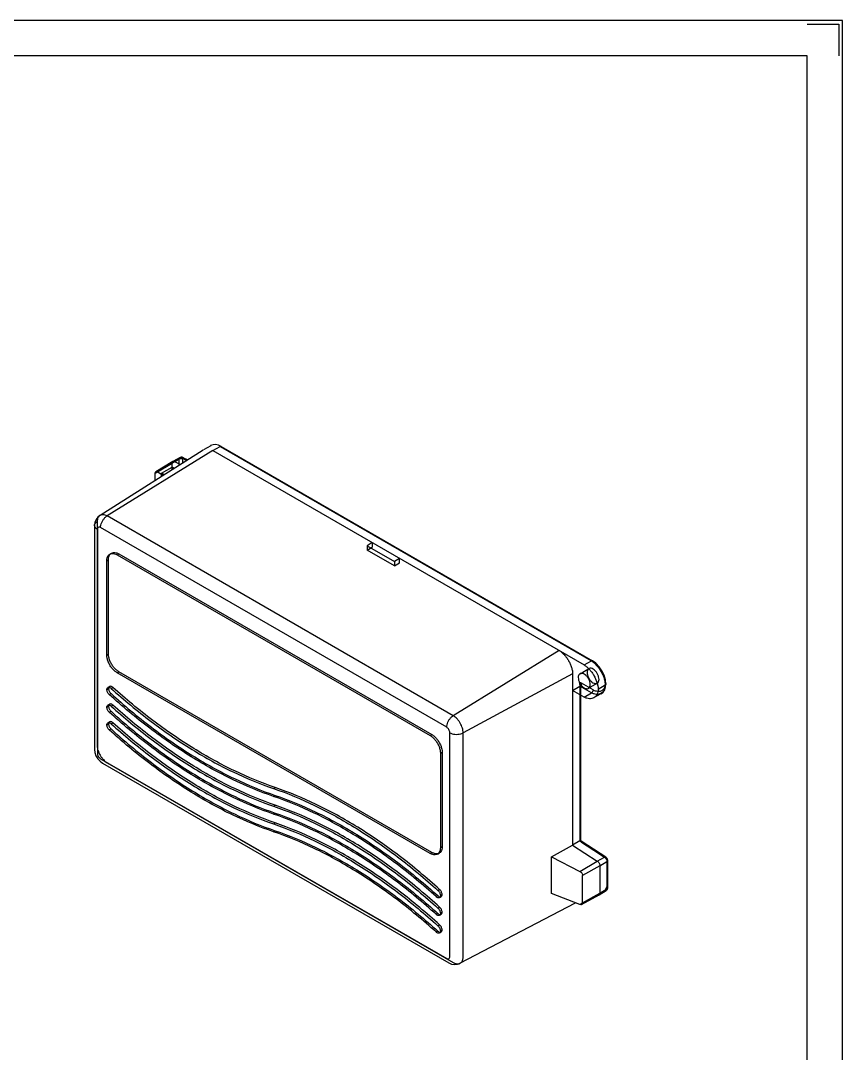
# Model space of a CAD drawing. Header units: millimetres. Extents: x 425 to 1042, y -656 to -221.
# Drawn here: x 870.9 to 1041.6, y -435.4 to -220.8 of the extents above; entities that cross this region are included whole.
import ezdxf

# ---------------------------------------------------------------- set-up
doc = ezdxf.new("R2010")
doc.units = ezdxf.units.MM
doc.layers.get('0').update_dxf_attribs({"lineweight": 0})
for name, color, linetype, lineweight in [('图框_内框线', 5, 'Continuous', 50), ('图框_外框线', 7, 'Continuous', 0), ('图框_角线', 5, 'Continuous', 140)]:
    doc.layers.add(name, color=color, linetype=linetype, lineweight=lineweight)

msp = doc.modelspace()

# ---------------------------------------------------------------- linework, layer by layer
at = {"color": 0, "linetype": 'Continuous', "lineweight": 25}
for p, q in [((908.833, -310.015), (887.412, -323.615)), ((910.855, -310.128), (888.886, -323.698)), ((910.436, -309.163), (908.927, -309.993)), ((910.855, -310.128), (912.346, -309.297)), ((910.855, -310.128), (988.001, -354.667)), ((912.346, -309.297), (989.839, -354.044)), ((912.59, -309.276), (989.736, -353.815)), ((898.889, -314.823), (902.37, -312.742)), ((902.537, -312.387), (899.019, -314.518)), ((902.9, -312.396), (899.304, -314.55)), ((902.37, -312.742), (903.887, -311.896)), ((902.37, -314.118), (902.37, -312.742)), ((904.059, -311.556), (902.55, -312.386)), ((902.9, -312.396), (904.393, -311.566)), ((902.9, -312.396), (904.115, -313.01)), ((903.887, -313.155), (903.887, -311.896)), ((904.393, -311.566), (905.504, -312.128)), ((904.588, -311.91), (904.601, -311.83)), ((904.588, -312.71), (904.588, -311.9)), ((904.601, -311.83), (904.638, -311.781)), ((904.634, -311.544), (905.631, -312.047)), ((904.638, -311.781), (904.696, -311.768)), ((904.696, -311.768), (904.762, -311.786)), ((904.762, -311.786), (905.475, -312.146)), ((898.889, -316.328), (898.889, -314.823)), ((900.475, -315.321), (899.304, -314.55)), ((900.216, -314.845), (902.37, -313.557)), ((900.216, -315.485), (900.216, -314.845)), ((900.744, -315.15), (900.216, -314.845)), ((902.832, -313.824), (902.37, -313.557)), ((960.799, -365.216), (888.886, -323.698)), ((886.287, -325.675), (886.287, -372.216)), ((886.824, -324.888), (886.824, -371.429)), ((959.434, -367.636), (887.521, -326.118)), ((886.873, -326.492), (886.873, -373.033)), ((943.983, -329.254), (942.923, -329.909)), ((942.923, -329.909), (942.923, -330.805)), ((942.923, -329.909), (948.579, -333.175)), ((942.923, -330.805), (943.983, -330.193)), ((943.983, -329.254), (943.983, -330.193)), ((889.45, -331.637), (889.804, -331.433)), ((890.95, -331.785), (891.304, -331.581)), ((890.95, -331.785), (956.004, -369.343)), ((891.304, -331.581), (956.358, -369.139)), ((948.579, -334.071), (942.923, -330.805)), ((949.64, -332.52), (948.579, -333.175)), ((949.64, -333.459), (949.64, -332.52)), ((888.829, -333.01), (889.182, -332.806)), ((888.829, -352.606), (888.829, -333.01)), ((889.182, -352.402), (889.182, -332.806)), ((948.579, -333.175), (948.579, -334.071)), ((948.579, -334.071), (949.64, -333.459)), ((982.768, -351.646), (960.799, -365.216)), ((888.829, -352.606), (889.182, -352.402)), ((988.001, -354.667), (989.492, -353.836)), ((890.95, -356.28), (891.304, -356.076)), ((956.004, -393.839), (890.95, -356.28)), ((956.358, -393.634), (891.304, -356.076)), ((987.126, -356.499), (988.964, -355.438)), ((985.597, -356.545), (962.86, -368.786)), ((985.597, -356.545), (985.597, -392.104)), ((987.444, -358.48), (987.29, -358.415)), ((888.829, -359.78), (889.183, -359.576)), ((889.036, -359.354), (889.39, -359.15)), ((889.725, -359.543), (890.079, -359.338)), ((985.597, -359.974), (987.062, -359.068)), ((988.001, -361.362), (985.597, -359.974)), ((987.076, -358.538), (987.056, -358.704)), ((987.056, -358.704), (987.062, -391.256)), ((989.492, -360.471), (987.062, -359.068)), ((987.202, -358.909), (987.202, -391.015)), ((989.839, -359.863), (987.444, -358.48)), ((988.001, -361.362), (989.492, -360.471)), ((988.876, -359.53), (990.714, -358.469)), ((989.839, -359.863), (989.83, -359.857)), ((990.032, -361.469), (991.505, -360.577)), ((990.9, -359.688), (992.365, -358.813)), ((889.343, -360.831), (889.696, -360.626)), ((888.829, -363.455), (889.183, -363.25)), ((889.036, -363.028), (889.39, -362.824)), ((889.343, -364.505), (889.696, -364.301)), ((889.725, -363.217), (890.079, -363.013)), ((888.829, -367.129), (889.183, -366.925)), ((889.036, -366.702), (889.39, -366.498)), ((889.725, -366.891), (890.079, -366.687)), ((889.343, -368.179), (889.696, -367.975)), ((956.004, -369.343), (956.358, -369.139)), ((960.082, -415.299), (960.082, -368.758)), ((962.86, -415.327), (962.86, -368.786)), ((958.126, -373.018), (958.479, -372.814)), ((958.126, -373.018), (958.126, -392.614)), ((958.479, -372.814), (958.479, -392.41)), ((887.521, -374.155), (959.434, -415.673)), ((887.935, -375.07), (959.848, -416.588)), ((888.886, -374.999), (960.799, -416.517)), ((923.477, -380.367), (923.831, -380.163)), ((923.477, -382), (923.831, -381.796)), ((923.477, -384.041), (923.831, -383.837)), ((923.477, -385.674), (923.831, -385.47)), ((923.477, -387.715), (923.831, -387.511)), ((923.477, -389.348), (923.831, -389.144)), ((958.126, -392.614), (958.479, -392.41)), ((981.206, -394.543), (985.597, -392.104)), ((987.062, -391.256), (985.597, -392.104)), ((985.597, -392.104), (990.723, -395.433)), ((987.056, -390.81), (987.074, -390.993)), ((987.062, -391.256), (992.213, -394.601)), ((987.275, -391.355), (987.422, -391.473)), ((987.341, -391.258), (992.457, -394.58)), ((987.422, -391.473), (992.538, -394.796)), ((956.004, -393.839), (956.358, -393.634)), ((957.504, -393.987), (957.858, -393.783)), ((981.206, -394.543), (987.119, -397.582)), ((981.206, -402.149), (981.206, -394.543)), ((990.723, -395.433), (992.213, -394.601)), ((992.529, -394.79), (992.604, -394.853)), ((992.604, -394.853), (992.662, -394.935)), ((987.119, -397.582), (990.723, -395.433)), ((991.254, -396.391), (987.649, -398.401)), ((991.254, -396.391), (992.719, -395.516)), ((991.254, -396.391), (991.254, -402.104)), ((992.662, -394.935), (992.7, -395.026)), ((992.7, -395.026), (992.712, -395.111)), ((992.712, -395.111), (992.719, -401.229)), ((992.859, -395.315), (992.859, -401.028)), ((987.649, -404.114), (987.649, -398.401)), ((957.612, -401.536), (957.965, -401.332)), ((991.254, -402.104), (992.719, -401.229)), ((992.604, -400.956), (992.538, -400.938)), ((992.662, -400.942), (992.604, -400.956)), ((992.7, -400.894), (992.662, -400.942)), ((992.713, -400.814), (992.7, -400.894)), ((957.229, -402.824), (957.583, -402.62)), ((957.919, -403.013), (958.272, -402.809)), ((958.125, -402.586), (958.479, -402.382)), ((987.119, -404.454), (981.206, -402.149)), ((990.723, -402.45), (987.119, -404.454)), ((987.471, -404.447), (991.076, -402.466)), ((987.649, -404.114), (991.254, -402.104)), ((990.723, -402.45), (992.213, -401.558)), ((991.084, -402.455), (992.556, -401.563)), ((957.612, -405.21), (957.965, -405.006)), ((962.195, -416.644), (986.206, -404.098)), ((957.229, -406.498), (957.583, -406.294)), ((957.919, -406.687), (958.272, -406.483)), ((958.125, -406.26), (958.479, -406.056)), ((957.612, -408.884), (957.965, -408.68)), ((958.125, -409.935), (958.479, -409.731)), ((957.229, -410.173), (957.583, -409.968)), ((957.919, -410.361), (958.272, -410.157))]:
    msp.add_line(p, q, dxfattribs=at)
for points in [[(912.594, -309.278), (912.007, -309.007), (911.433, -308.884), (910.888, -308.909), (910.397, -309.083)], [(904.643, -311.549), (904.447, -311.478), (904.243, -311.478), (904.053, -311.544)], [(887.391, -323.576), (886.935, -323.957), (886.583, -324.453), (886.361, -325.038), (886.287, -325.68)], [(992.485, -358.609), (992.393, -357.757), (992.111, -356.827), (991.657, -355.891), (991.074, -355.034), (990.411, -354.33), (989.723, -353.831)], [(987.202, -358.909), (987.202, -358.893), (987.202, -358.891), (987.201, -358.898), (987.2, -358.904), (987.197, -358.913), (987.192, -358.925), (987.19, -358.93)], [(991.554, -360.654), (991.959, -360.31), (992.26, -359.841), (992.446, -359.268), (992.505, -358.607)], [(886.287, -372.21), (886.356, -372.856), (886.578, -373.528), (886.944, -374.162), (887.415, -374.69), (887.938, -375.072)], [(987.235, -391.148), (987.221, -391.117), (987.212, -391.086), (987.205, -391.058), (987.203, -391.036), (987.202, -391.014)], [(987.341, -391.258), (987.313, -391.238), (987.288, -391.215), (987.26, -391.184), (987.235, -391.148)], [(992.859, -395.325), (992.834, -395.116), (992.754, -394.911), (992.625, -394.725), (992.451, -394.576)], [(992.563, -401.575), (992.721, -401.436), (992.826, -401.247), (992.859, -401.02)], [(959.842, -416.585), (960.433, -416.843), (961.052, -416.943), (961.661, -416.885), (962.222, -416.68)]]:
    msp.add_lwpolyline(points, dxfattribs=at)
for points, knots in [([(912.694, -309.505), (912.694, -309.458), (912.682, -309.372), (912.603, -309.267), (912.472, -309.241), (912.388, -309.274), (912.346, -309.297)], [0, 0, 0, 0, 0.14003827, 0.25349751, 0.36915768, 0.51326114, 0.51326114, 0.51326114, 0.51326114]), ([(902.37, -312.742), (902.37, -312.67), (902.387, -312.563), (902.458, -312.449), (902.526, -312.389), (902.608, -312.352), (902.737, -312.335), (902.838, -312.365), (902.9, -312.396)], [0, 0, 0, 0, 0.21703085, 0.31035277, 0.39822457, 0.48517733, 0.57596989, 0.78533477, 0.78533477, 0.78533477, 0.78533477]), ([(903.887, -311.896), (903.888, -311.828), (903.907, -311.728), (903.975, -311.621), (904.039, -311.564), (904.116, -311.528), (904.238, -311.511), (904.333, -311.538), (904.393, -311.566)], [0, 0, 0, 0, 0.20485102, 0.29307374, 0.37619015, 0.45845329, 0.54431939, 0.7419253, 0.7419253, 0.7419253, 0.7419253]), ([(904.588, -311.9), (904.539, -311.872), (904.426, -311.83), (904.244, -311.809), (904.058, -311.826), (903.939, -311.867), (903.887, -311.896)], [0, 0, 0, 0, 0.16915055, 0.35458041, 0.54737682, 0.72584008, 0.72584008, 0.72584008, 0.72584008]), ([(904.762, -311.786), (904.76, -311.737), (904.743, -311.648), (904.657, -311.54), (904.522, -311.51), (904.435, -311.543), (904.393, -311.566)], [0, 0, 0, 0, 0.14610137, 0.26695455, 0.38805037, 0.5336478, 0.5336478, 0.5336478, 0.5336478]), ([(904.588, -311.91), (904.587, -311.875), (904.593, -311.809), (904.682, -311.753), (904.742, -311.776), (904.771, -311.79)], [0, 0, 0, 0, 0.10430096, 0.18031548, 0.27816076, 0.27816076, 0.27816076, 0.27816076]), ([(898.889, -314.823), (898.889, -314.762), (898.901, -314.648), (898.991, -314.5), (899.159, -314.469), (899.255, -314.518), (899.304, -314.55)], [0, 0, 0, 0, 0.18536465, 0.34025251, 0.47927904, 0.65195056, 0.65195056, 0.65195056, 0.65195056]), ([(888.886, -323.698), (888.76, -323.625), (888.508, -323.509), (888.122, -323.43), (887.762, -323.454), (887.441, -323.577), (887.175, -323.793), (886.974, -324.092), (886.85, -324.467), (886.824, -324.742), (886.824, -324.888)], [0, 0, 0, 0, 0.4367457, 0.8227156, 1.1727967, 1.504126, 1.8354563, 2.1855401, 2.5715138, 3.0082636, 3.0082636, 3.0082636, 3.0082636]), ([(887.521, -326.118), (887.521, -325.94), (887.572, -325.571), (887.759, -325.03), (888.049, -324.509), (888.423, -324.047), (888.726, -323.797), (888.886, -323.698)], [0, 0, 0, 0, 0.5343985, 1.1047471, 1.7093312, 2.3141886, 2.8775296, 2.8775296, 2.8775296, 2.8775296]), ([(886.873, -326.492), (886.74, -326.415), (886.513, -326.247), (886.293, -325.904), (886.27, -325.516), (886.467, -325.15), (886.692, -324.97), (886.824, -324.888)], [0, 0, 0, 0, 0.459082, 0.8348799, 1.1843651, 1.5684845, 2.0337618, 2.0337618, 2.0337618, 2.0337618]), ([(887.521, -326.118), (887.447, -326.074), (887.296, -326.012), (887.049, -326.047), (886.894, -326.244), (886.872, -326.406), (886.873, -326.492)], [0, 0, 0, 0, 0.25658695, 0.47584433, 0.69531385, 0.95308445, 0.95308445, 0.95308445, 0.95308445]), ([(888.829, -333.01), (888.829, -332.816), (888.865, -332.445), (889.071, -331.951), (889.433, -331.6), (889.918, -331.465), (890.446, -331.534), (890.783, -331.689), (890.95, -331.785)], [0, 0, 0, 0, 0.5837336, 1.1042636, 1.5739142, 2.0429867, 2.5612722, 3.1410631, 3.1410631, 3.1410631, 3.1410631]), ([(889.182, -332.806), (889.182, -332.609), (889.223, -332.238), (889.429, -331.746), (889.785, -331.397), (890.265, -331.264), (890.793, -331.332), (891.134, -331.483), (891.304, -331.581)], [0, 0, 0, 0, 0.5897215, 1.1079208, 1.5703885, 2.0324902, 2.5494628, 3.1378899, 3.1378899, 3.1378899, 3.1378899]), ([(982.768, -351.646), (982.961, -351.758), (983.34, -352.03), (983.854, -352.531), (984.329, -353.118), (984.749, -353.768), (985.102, -354.457), (985.373, -355.162), (985.55, -355.858), (985.597, -356.322), (985.597, -356.545)], [0, 0, 0, 0, 0.6691752, 1.3904526, 2.149817, 2.9290859, 3.7083556, 4.4677223, 5.1890036, 5.8581839, 5.8581839, 5.8581839, 5.8581839]), ([(890.95, -356.28), (890.759, -356.17), (890.377, -355.888), (889.872, -355.348), (889.429, -354.702), (889.093, -353.997), (888.88, -353.293), (888.829, -352.825), (888.829, -352.606)], [0, 0, 0, 0, 0.6621382, 1.4136818, 2.2085777, 3.0016448, 3.7483893, 4.4046114, 4.4046114, 4.4046114, 4.4046114]), ([(891.304, -356.076), (891.11, -355.964), (890.728, -355.677), (890.223, -355.139), (889.785, -354.501), (889.452, -353.803), (889.24, -353.099), (889.182, -352.626), (889.182, -352.402)], [0, 0, 0, 0, 0.6729243, 1.4218233, 2.2042068, 2.9855537, 3.7321012, 4.4033576, 4.4033576, 4.4033576, 4.4033576]), ([(989.839, -354.044), (989.836, -354.021), (989.829, -353.977), (989.814, -353.912), (989.786, -353.855), (989.739, -353.812), (989.679, -353.791), (989.613, -353.79), (989.549, -353.807), (989.51, -353.826), (989.492, -353.836)], [0, 0, 0, 0, 0.06859252, 0.13505505, 0.1974626, 0.25735513, 0.32010733, 0.3862682, 0.45248299, 0.51549776, 0.51549776, 0.51549776, 0.51549776]), ([(989.492, -353.836), (989.687, -353.955), (990.068, -354.238), (990.588, -354.751), (991.066, -355.345), (991.489, -356.001), (991.845, -356.695), (992.121, -357.406), (992.305, -358.112), (992.36, -358.584), (992.365, -358.813)], [0, 0, 0, 0, 0.6852949, 1.4177888, 2.18461, 2.9693428, 3.7540765, 4.5209, 5.2533977, 5.9386976, 5.9386976, 5.9386976, 5.9386976]), ([(989.83, -354.038), (990.076, -354.176), (990.566, -354.546), (991.205, -355.253), (991.751, -356.101), (992.145, -357.017), (992.359, -357.928), (992.375, -358.768), (992.186, -359.479), (991.775, -360.003), (991.169, -360.242), (990.487, -360.181), (990.053, -359.988), (989.839, -359.863)], [0, 0, 0, 0, 0.8456861, 1.8229068, 2.8486938, 3.8569513, 4.8006595, 5.6383634, 6.3527474, 6.9681341, 7.5635232, 8.2243302, 8.9682867, 8.9682867, 8.9682867, 8.9682867]), ([(992.359, -358.397), (992.359, -358.299), (992.35, -358.099), (992.295, -357.687), (992.162, -357.159), (991.921, -356.531), (991.607, -355.917), (991.231, -355.34), (990.806, -354.819), (990.414, -354.443), (990.084, -354.193), (989.915, -354.086), (989.83, -354.038)], [0, 0, 0, 0, 0.2942225, 0.6005794, 1.2451517, 1.92217, 2.6159232, 3.3092251, 3.984959, 4.6276454, 4.9329769, 5.2262289, 5.2262289, 5.2262289, 5.2262289]), ([(988.001, -354.667), (988.198, -354.787), (988.583, -355.072), (989.107, -355.59), (989.589, -356.19), (990.016, -356.851), (990.375, -357.552), (990.654, -358.269), (990.84, -358.982), (990.895, -359.458), (990.9, -359.688)], [0, 0, 0, 0, 0.6915029, 1.4306323, 2.2044001, 2.9962417, 3.7880841, 4.5618542, 5.3009875, 5.9924955, 5.9924955, 5.9924955, 5.9924955]), ([(991.077, -357.679), (991.077, -357.499), (991.017, -357.118), (990.806, -356.574), (990.481, -356.072), (990.087, -355.669), (989.66, -355.407), (989.233, -355.32), (988.854, -355.465), (988.635, -355.815), (988.602, -356.092), (988.602, -356.239)], [0, 0, 0, 0, 0.5406905, 1.1403671, 1.7414498, 2.3232577, 2.8176161, 3.2274367, 3.5830025, 3.961246, 4.4021872, 4.4021872, 4.4021872, 4.4021872]), ([(988.602, -356.239), (988.602, -356.406), (988.653, -356.773), (988.862, -357.308), (989.179, -357.815), (989.573, -358.223), (989.997, -358.491), (990.425, -358.584), (990.81, -358.453), (991.039, -358.106), (991.077, -357.829), (991.077, -357.679)], [0, 0, 0, 0, 0.5029546, 1.0979679, 1.7103701, 2.2856263, 2.7848578, 3.1974627, 3.558323, 3.9290586, 4.378604, 4.378604, 4.378604, 4.378604]), ([(989.238, -358.717), (989.238, -358.538), (989.175, -358.161), (988.957, -357.617), (988.629, -357.118), (988.233, -356.716), (987.806, -356.463), (987.379, -356.381), (987.006, -356.537), (986.792, -356.885), (986.763, -357.157), (986.763, -357.3)], [0, 0, 0, 0, 0.5382934, 1.1310053, 1.7477589, 2.3189216, 2.8107032, 3.2177094, 3.5739913, 3.9518485, 4.3804575, 4.3804575, 4.3804575, 4.3804575]), ([(986.763, -357.3), (986.763, -357.474), (986.821, -357.848), (987.032, -358.389), (987.355, -358.893), (987.748, -359.297), (988.176, -359.558), (988.601, -359.646), (988.984, -359.506), (989.203, -359.151), (989.238, -358.87), (989.238, -358.717)], [0, 0, 0, 0, 0.5217168, 1.120394, 1.7313598, 2.3043184, 2.7986335, 3.215318, 3.5659047, 3.9445738, 4.4007209, 4.4007209, 4.4007209, 4.4007209]), ([(987.29, -358.415), (987.275, -358.412), (987.244, -358.41), (987.199, -358.417), (987.172, -358.428), (987.159, -358.435)], [0, 0, 0, 0, 0.04755612, 0.0920631, 0.13483408, 0.13483408, 0.13483408, 0.13483408]), ([(987.444, -358.48), (987.431, -358.472), (987.406, -358.458), (987.367, -358.439), (987.334, -358.426), (987.309, -358.418), (987.291, -358.415), (987.273, -358.413), (987.25, -358.411), (987.221, -358.413), (987.189, -358.42), (987.169, -358.429), (987.159, -358.435)], [0, 0, 0, 0, 0.0450125, 0.08881788, 0.13017378, 0.14965909, 0.16827136, 0.18601605, 0.20351447, 0.23768235, 0.27081835, 0.30326774, 0.30326774, 0.30326774, 0.30326774]), ([(992.359, -358.397), (992.4, -358.422), (992.469, -358.478), (992.52, -358.602), (992.477, -358.73), (992.406, -358.788), (992.365, -358.813)], [0, 0, 0, 0, 0.14254493, 0.25918487, 0.3771499, 0.52187885, 0.52187885, 0.52187885, 0.52187885]), ([(992.43, -358.759), (992.454, -358.73), (992.487, -358.662), (992.486, -358.554), (992.441, -358.46), (992.389, -358.415), (992.359, -358.397)], [0, 0, 0, 0, 0.11441992, 0.21696423, 0.31443984, 0.418033, 0.418033, 0.418033, 0.418033]), ([(888.829, -359.78), (888.832, -359.696), (888.857, -359.536), (889.006, -359.342), (889.247, -359.286), (889.5, -359.367), (889.652, -359.476), (889.725, -359.543)], [0, 0, 0, 0, 0.2527372, 0.4724969, 0.6900916, 0.9476816, 1.2456205, 1.2456205, 1.2456205, 1.2456205]), ([(889.343, -360.831), (889.265, -360.76), (889.132, -360.602), (888.971, -360.345), (888.87, -360.068), (888.833, -359.876), (888.829, -359.78)], [0, 0, 0, 0, 0.3143111, 0.6155862, 0.9068771, 1.1948019, 1.1948019, 1.1948019, 1.1948019]), ([(890.079, -359.338), (890.005, -359.272), (889.853, -359.162), (889.599, -359.082), (889.358, -359.138), (889.21, -359.333), (889.186, -359.492), (889.183, -359.576)], [0, 0, 0, 0, 0.2987999, 0.5569511, 0.7744024, 0.9936087, 1.2456312, 1.2456312, 1.2456312, 1.2456312]), ([(889.183, -359.576), (889.186, -359.672), (889.223, -359.864), (889.325, -360.142), (889.486, -360.398), (889.619, -360.556), (889.696, -360.626)], [0, 0, 0, 0, 0.2889284, 0.5808159, 0.8815634, 1.194801, 1.194801, 1.194801, 1.194801]), ([(889.725, -359.543), (892.398, -361.943), (897.816, -366.436), (906.287, -372.275), (914.8, -376.98), (920.61, -379.391), (923.477, -380.367)], [0, 0, 0, 0, 10.7794107, 21.0935461, 30.8314342, 39.9191316, 39.9191316, 39.9191316, 39.9191316]), ([(923.831, -380.163), (920.961, -379.186), (915.148, -376.773), (906.632, -372.066), (898.164, -366.227), (892.749, -361.737), (890.079, -359.338)], [0, 0, 0, 0, 9.0958948, 18.8372226, 29.1489119, 39.9191306, 39.9191306, 39.9191306, 39.9191306]), ([(987.056, -358.704), (987.056, -358.689), (987.056, -358.66), (987.059, -358.617), (987.064, -358.582), (987.07, -358.556), (987.076, -358.539), (987.083, -358.522), (987.094, -358.501), (987.109, -358.478), (987.132, -358.453), (987.15, -358.44), (987.159, -358.435)], [0, 0, 0, 0, 0.0450129, 0.08881868, 0.13017498, 0.14966048, 0.16827294, 0.1860178, 0.20351638, 0.23768453, 0.27082072, 0.30327017, 0.30327017, 0.30327017, 0.30327017]), ([(987.056, -358.704), (987.077, -358.717), (987.117, -358.744), (987.164, -358.793), (987.19, -358.84), (987.2, -358.878), (987.202, -358.901), (987.202, -358.92), (987.2, -358.939), (987.194, -358.962), (987.183, -358.99), (987.17, -359.012), (987.157, -359.029), (987.143, -359.046), (987.122, -359.066), (987.093, -359.089), (987.073, -359.103), (987.062, -359.109)], [0, 0, 0, 0, 0.07521492, 0.14261054, 0.20325298, 0.23192351, 0.26002935, 0.27404366, 0.28811241, 0.31664512, 0.34612319, 0.37694913, 0.39298049, 0.40945656, 0.44380414, 0.48010453, 0.5183888, 0.5183888, 0.5183888, 0.5183888]), ([(987.159, -358.435), (987.175, -358.463), (987.203, -358.521), (987.23, -358.613), (987.239, -358.691), (987.238, -358.752), (987.234, -358.789), (987.229, -358.819), (987.223, -358.847), (987.212, -358.881), (987.196, -358.92), (987.179, -358.95), (987.164, -358.973), (987.147, -358.995), (987.125, -359.02), (987.095, -359.046), (987.073, -359.061), (987.062, -359.068)], [0, 0, 0, 0, 0.09677708, 0.19236836, 0.28571091, 0.33133385, 0.37613392, 0.39821755, 0.42008383, 0.46316191, 0.50541361, 0.54689733, 0.56738655, 0.587722, 0.62798912, 0.66786852, 0.7075294, 0.7075294, 0.7075294, 0.7075294]), ([(987.159, -358.435), (987.147, -358.442), (987.124, -358.46), (987.096, -358.496), (987.082, -358.524), (987.076, -358.538)], [0, 0, 0, 0, 0.0427711, 0.08727838, 0.13483493, 0.13483493, 0.13483493, 0.13483493]), ([(987.444, -358.48), (987.444, -358.508), (987.439, -358.565), (987.42, -358.652), (987.393, -358.724), (987.366, -358.782), (987.347, -358.818), (987.331, -358.846), (987.314, -358.873), (987.291, -358.906), (987.262, -358.943), (987.236, -358.973), (987.215, -358.995), (987.193, -359.016), (987.166, -359.04), (987.132, -359.066), (987.109, -359.082), (987.097, -359.089)], [0, 0, 0, 0, 0.0828834, 0.17224075, 0.26631178, 0.31444868, 0.36291587, 0.38718167, 0.41141542, 0.45963398, 0.50728044, 0.55406454, 0.57704761, 0.59971346, 0.64397834, 0.68665641, 0.72756245, 0.72756245, 0.72756245, 0.72756245]), ([(990.9, -359.688), (990.895, -359.891), (990.853, -360.273), (990.671, -360.791), (990.389, -361.206), (990.017, -361.506), (989.571, -361.678), (989.07, -361.716), (988.531, -361.613), (988.178, -361.459), (988.001, -361.362)], [0, 0, 0, 0, 0.6069074, 1.1442269, 1.6320333, 2.0938493, 2.5556639, 3.0434666, 3.5807807, 4.1876824, 4.1876824, 4.1876824, 4.1876824]), ([(992.365, -358.813), (992.36, -359.013), (992.318, -359.392), (992.139, -359.905), (991.858, -360.317), (991.489, -360.614), (991.048, -360.785), (990.552, -360.822), (990.017, -360.72), (989.668, -360.568), (989.492, -360.471)], [0, 0, 0, 0, 0.6014589, 1.1339545, 1.6173817, 2.0750517, 2.5327203, 3.0161438, 3.5486341, 4.1500873, 4.1500873, 4.1500873, 4.1500873]), ([(989.839, -359.863), (989.839, -359.919), (989.819, -360.037), (989.746, -360.206), (989.638, -360.358), (989.543, -360.441), (989.492, -360.471)], [0, 0, 0, 0, 0.16915885, 0.35458471, 0.54737848, 0.72584094, 0.72584094, 0.72584094, 0.72584094]), ([(992.365, -358.813), (992.373, -358.808), (992.389, -358.797), (992.411, -358.779), (992.424, -358.766), (992.43, -358.759)], [0, 0, 0, 0, 0.028795786, 0.056763, 0.083957027, 0.083957027, 0.083957027, 0.083957027]), ([(923.477, -382), (920.573, -381.012), (914.689, -378.564), (906.074, -373.781), (897.511, -367.841), (892.039, -363.271), (889.343, -360.831)], [0, 0, 0, 0, 9.2048914, 19.0707412, 29.5193232, 40.4340698, 40.4340698, 40.4340698, 40.4340698]), ([(889.696, -360.626), (892.395, -363.069), (897.87, -367.641), (906.436, -373.582), (915.049, -378.362), (920.93, -380.808), (923.831, -381.796)], [0, 0, 0, 0, 10.9242787, 21.3753932, 31.2376719, 40.4340709, 40.4340709, 40.4340709, 40.4340709]), ([(888.829, -363.455), (888.832, -363.37), (888.858, -363.21), (889.008, -363.015), (889.249, -362.96), (889.501, -363.041), (889.652, -363.151), (889.725, -363.217)], [0, 0, 0, 0, 0.254168, 0.474413, 0.6921799, 0.9493288, 1.2454751, 1.2454751, 1.2454751, 1.2454751]), ([(889.343, -364.505), (889.266, -364.435), (889.133, -364.279), (888.973, -364.023), (888.871, -363.745), (888.833, -363.552), (888.829, -363.455)], [0, 0, 0, 0, 0.3105207, 0.610014, 0.9030981, 1.1947788, 1.1947788, 1.1947788, 1.1947788]), ([(890.079, -363.013), (890.005, -362.946), (889.854, -362.837), (889.602, -362.756), (889.36, -362.812), (889.211, -363.006), (889.186, -363.166), (889.183, -363.25)], [0, 0, 0, 0, 0.297008, 0.5547207, 0.7723398, 0.9920321, 1.2454861, 1.2454861, 1.2454861, 1.2454861]), ([(889.183, -363.25), (889.186, -363.348), (889.225, -363.542), (889.327, -363.82), (889.488, -364.076), (889.62, -364.231), (889.696, -364.301)], [0, 0, 0, 0, 0.2927012, 0.5863653, 0.8853136, 1.1947782, 1.1947782, 1.1947782, 1.1947782]), ([(923.477, -385.674), (920.573, -384.686), (914.689, -382.238), (906.074, -377.455), (897.511, -371.515), (892.039, -366.946), (889.343, -364.505)], [0, 0, 0, 0, 9.2048957, 19.0707471, 29.5193279, 40.4340698, 40.4340698, 40.4340698, 40.4340698]), ([(889.696, -364.301), (892.395, -366.744), (897.87, -371.315), (906.436, -377.256), (915.049, -382.036), (920.93, -384.483), (923.831, -385.47)], [0, 0, 0, 0, 10.924274, 21.3753873, 31.2376675, 40.4340709, 40.4340709, 40.4340709, 40.4340709]), ([(889.725, -363.217), (892.398, -365.617), (897.816, -370.11), (906.287, -375.95), (914.8, -380.654), (920.61, -383.066), (923.477, -384.041)], [0, 0, 0, 0, 10.7794152, 21.0935518, 30.8314384, 39.9191316, 39.9191316, 39.9191316, 39.9191316]), ([(923.831, -383.837), (920.961, -382.861), (915.148, -380.447), (906.632, -375.74), (898.164, -369.901), (892.749, -365.411), (890.079, -363.013)], [0, 0, 0, 0, 9.0958907, 18.8372169, 29.1489073, 39.9191306, 39.9191306, 39.9191306, 39.9191306]), ([(888.829, -367.129), (888.832, -367.044), (888.858, -366.884), (889.008, -366.689), (889.249, -366.634), (889.501, -366.715), (889.652, -366.825), (889.725, -366.891)], [0, 0, 0, 0, 0.254168, 0.474413, 0.6921799, 0.9493288, 1.2454751, 1.2454751, 1.2454751, 1.2454751]), ([(890.079, -366.687), (890.005, -366.621), (889.854, -366.511), (889.602, -366.43), (889.36, -366.486), (889.211, -366.681), (889.186, -366.84), (889.183, -366.925)], [0, 0, 0, 0, 0.297008, 0.5547207, 0.7723398, 0.9920321, 1.2454861, 1.2454861, 1.2454861, 1.2454861]), ([(889.183, -366.925), (889.186, -367.022), (889.225, -367.216), (889.327, -367.494), (889.488, -367.75), (889.62, -367.906), (889.696, -367.975)], [0, 0, 0, 0, 0.2927012, 0.5863653, 0.8853136, 1.1947782, 1.1947782, 1.1947782, 1.1947782]), ([(889.725, -366.891), (892.398, -369.291), (897.816, -373.784), (906.287, -379.624), (914.8, -384.328), (920.61, -386.74), (923.477, -387.715)], [0, 0, 0, 0, 10.7794152, 21.0935518, 30.8314384, 39.9191316, 39.9191316, 39.9191316, 39.9191316]), ([(923.831, -387.511), (920.961, -386.535), (915.148, -384.121), (906.632, -379.415), (898.164, -373.576), (892.749, -369.085), (890.079, -366.687)], [0, 0, 0, 0, 9.0958907, 18.8372169, 29.1489073, 39.9191306, 39.9191306, 39.9191306, 39.9191306]), ([(959.434, -367.636), (959.434, -367.458), (959.485, -367.089), (959.672, -366.548), (959.962, -366.027), (960.336, -365.565), (960.639, -365.315), (960.799, -365.216)], [0, 0, 0, 0, 0.5343985, 1.1047471, 1.7093312, 2.3141886, 2.8775296, 2.8775296, 2.8775296, 2.8775296]), ([(962.86, -368.786), (962.86, -368.624), (962.826, -368.285), (962.697, -367.778), (962.499, -367.265), (962.242, -366.763), (961.936, -366.289), (961.59, -365.861), (961.215, -365.496), (960.939, -365.297), (960.799, -365.216)], [0, 0, 0, 0, 0.4876683, 1.0133054, 1.5666974, 2.1345939, 2.7024897, 3.25588, 3.7815143, 4.2691789, 4.2691789, 4.2691789, 4.2691789]), ([(889.343, -368.179), (889.266, -368.11), (889.133, -367.954), (888.973, -367.697), (888.871, -367.419), (888.833, -367.226), (888.829, -367.129)], [0, 0, 0, 0, 0.3105207, 0.610014, 0.9030981, 1.1947788, 1.1947788, 1.1947788, 1.1947788]), ([(923.477, -389.348), (920.573, -388.36), (914.689, -385.912), (906.074, -381.129), (897.511, -375.189), (892.039, -370.62), (889.343, -368.179)], [0, 0, 0, 0, 9.2048957, 19.0707471, 29.5193279, 40.4340698, 40.4340698, 40.4340698, 40.4340698]), ([(889.696, -367.975), (892.395, -370.418), (897.87, -374.99), (906.436, -380.93), (915.049, -385.711), (920.93, -388.157), (923.831, -389.144)], [0, 0, 0, 0, 10.924274, 21.3753873, 31.2376675, 40.4340709, 40.4340709, 40.4340709, 40.4340709]), ([(956.358, -369.139), (956.552, -369.252), (956.934, -369.539), (957.439, -370.076), (957.877, -370.714), (958.209, -371.412), (958.422, -372.117), (958.479, -372.59), (958.479, -372.814)], [0, 0, 0, 0, 0.6729243, 1.4218233, 2.2042068, 2.9855537, 3.7321012, 4.4033576, 4.4033576, 4.4033576, 4.4033576]), ([(960.082, -368.758), (960.083, -368.655), (960.043, -368.431), (959.904, -368.114), (959.698, -367.834), (959.524, -367.687), (959.434, -367.636)], [0, 0, 0, 0, 0.3097483, 0.670231, 1.0314128, 1.3431085, 1.3431085, 1.3431085, 1.3431085]), ([(960.082, -368.758), (960.236, -368.847), (960.581, -368.987), (961.143, -369.095), (961.739, -369.105), (962.326, -369.012), (962.695, -368.875), (962.86, -368.786)], [0, 0, 0, 0, 0.5343952, 1.1047423, 1.7093263, 2.3141844, 2.877526, 2.877526, 2.877526, 2.877526]), ([(956.004, -369.343), (956.195, -369.454), (956.578, -369.736), (957.083, -370.276), (957.525, -370.922), (957.861, -371.627), (958.074, -372.331), (958.126, -372.799), (958.126, -373.018)], [0, 0, 0, 0, 0.6621382, 1.4136818, 2.2085777, 3.0016448, 3.7483893, 4.4046114, 4.4046114, 4.4046114, 4.4046114]), ([(886.824, -371.429), (886.824, -371.591), (886.859, -371.929), (886.987, -372.437), (887.185, -372.95), (887.442, -373.452), (887.748, -373.926), (888.094, -374.354), (888.469, -374.719), (888.745, -374.917), (888.886, -374.999)], [0, 0, 0, 0, 0.4876683, 1.0133054, 1.5666974, 2.1345939, 2.7024897, 3.25588, 3.7815143, 4.2691789, 4.2691789, 4.2691789, 4.2691789]), ([(886.873, -373.033), (886.872, -373.136), (886.912, -373.359), (887.05, -373.677), (887.256, -373.956), (887.43, -374.103), (887.521, -374.155)], [0, 0, 0, 0, 0.3097483, 0.670231, 1.0314128, 1.3431085, 1.3431085, 1.3431085, 1.3431085]), ([(923.477, -380.367), (926.381, -381.355), (932.265, -383.803), (940.88, -388.586), (949.444, -394.526), (954.915, -399.095), (957.612, -401.536)], [0, 0, 0, 0, 9.2048914, 19.0707412, 29.5193232, 40.4340698, 40.4340698, 40.4340698, 40.4340698]), ([(957.229, -402.824), (954.557, -400.424), (949.139, -395.931), (940.668, -390.091), (932.154, -385.387), (926.344, -382.975), (923.477, -382)], [0, 0, 0, 0, 10.7794107, 21.0935461, 30.8314342, 39.9191316, 39.9191316, 39.9191316, 39.9191316]), ([(957.965, -401.332), (955.266, -398.889), (949.791, -394.317), (941.225, -388.376), (932.613, -383.596), (926.732, -381.15), (923.831, -380.163)], [0, 0, 0, 0, 10.9242787, 21.3753932, 31.2376719, 40.4340709, 40.4340709, 40.4340709, 40.4340709]), ([(923.831, -381.796), (926.7, -382.772), (932.514, -385.186), (941.03, -389.892), (949.498, -395.731), (954.913, -400.221), (957.583, -402.62)], [0, 0, 0, 0, 9.0958948, 18.8372226, 29.1489119, 39.9191306, 39.9191306, 39.9191306, 39.9191306]), ([(923.477, -384.041), (926.381, -385.029), (932.265, -387.477), (940.88, -392.26), (949.444, -398.2), (954.915, -402.769), (957.612, -405.21)], [0, 0, 0, 0, 9.2048957, 19.0707471, 29.5193279, 40.4340698, 40.4340698, 40.4340698, 40.4340698]), ([(957.965, -405.006), (955.266, -402.563), (949.791, -397.991), (941.225, -392.051), (932.613, -387.27), (926.732, -384.824), (923.831, -383.837)], [0, 0, 0, 0, 10.924274, 21.3753873, 31.2376675, 40.4340709, 40.4340709, 40.4340709, 40.4340709]), ([(957.229, -406.498), (954.557, -404.098), (949.139, -399.605), (940.668, -393.765), (932.154, -389.061), (926.344, -386.649), (923.477, -385.674)], [0, 0, 0, 0, 10.7794152, 21.0935518, 30.8314384, 39.9191316, 39.9191316, 39.9191316, 39.9191316]), ([(923.831, -385.47), (926.7, -386.446), (932.514, -388.86), (941.03, -393.566), (949.498, -399.405), (954.913, -403.896), (957.583, -406.294)], [0, 0, 0, 0, 9.0958907, 18.8372169, 29.1489073, 39.9191306, 39.9191306, 39.9191306, 39.9191306]), ([(923.477, -387.715), (926.381, -388.703), (932.265, -391.152), (940.88, -395.934), (949.444, -401.874), (954.915, -406.444), (957.612, -408.884)], [0, 0, 0, 0, 9.2048957, 19.0707471, 29.5193279, 40.4340698, 40.4340698, 40.4340698, 40.4340698]), ([(957.965, -408.68), (955.266, -406.237), (949.791, -401.666), (941.225, -395.725), (932.613, -390.945), (926.732, -388.498), (923.831, -387.511)], [0, 0, 0, 0, 10.924274, 21.3753873, 31.2376675, 40.4340709, 40.4340709, 40.4340709, 40.4340709]), ([(957.229, -410.173), (954.557, -407.772), (949.139, -403.279), (940.668, -397.44), (932.154, -392.735), (926.344, -390.324), (923.477, -389.348)], [0, 0, 0, 0, 10.7794152, 21.0935518, 30.8314384, 39.9191316, 39.9191316, 39.9191316, 39.9191316]), ([(923.831, -389.144), (926.7, -390.121), (932.514, -392.534), (941.03, -397.241), (949.498, -403.08), (954.913, -407.57), (957.583, -409.968)], [0, 0, 0, 0, 9.0958907, 18.8372169, 29.1489073, 39.9191306, 39.9191306, 39.9191306, 39.9191306]), ([(958.126, -392.614), (958.126, -392.808), (958.09, -393.179), (957.883, -393.673), (957.521, -394.024), (957.036, -394.159), (956.508, -394.09), (956.172, -393.935), (956.004, -393.839)], [0, 0, 0, 0, 0.5837336, 1.1042636, 1.5739142, 2.0429867, 2.5612722, 3.1410631, 3.1410631, 3.1410631, 3.1410631]), ([(958.479, -392.41), (958.479, -392.606), (958.439, -392.978), (958.233, -393.47), (957.877, -393.818), (957.397, -393.951), (956.869, -393.883), (956.528, -393.733), (956.358, -393.634)], [0, 0, 0, 0, 0.5897215, 1.1079208, 1.5703885, 2.0324902, 2.5494628, 3.1378899, 3.1378899, 3.1378899, 3.1378899]), ([(987.056, -390.81), (987.077, -390.823), (987.117, -390.85), (987.164, -390.899), (987.19, -390.946), (987.2, -390.984), (987.202, -391.007), (987.202, -391.026), (987.2, -391.045), (987.194, -391.068), (987.183, -391.096), (987.167, -391.122), (987.146, -391.148), (987.122, -391.172), (987.093, -391.195), (987.073, -391.209), (987.062, -391.215)], [0, 0, 0, 0, 0.07521492, 0.14261054, 0.20325298, 0.23192351, 0.26002935, 0.27404366, 0.28811241, 0.31664512, 0.34612319, 0.37694913, 0.40944055, 0.44378813, 0.48008851, 0.51837279, 0.51837279, 0.51837279, 0.51837279]), ([(987.056, -390.81), (987.056, -390.825), (987.056, -390.855), (987.058, -390.9), (987.063, -390.939), (987.069, -390.97), (987.074, -390.994), (987.081, -391.017), (987.091, -391.049), (987.112, -391.107), (987.134, -391.155), (987.151, -391.186)], [0, 0, 0, 0, 0.04418535, 0.08958208, 0.13623594, 0.16010663, 0.18440167, 0.20885636, 0.23392261, 0.28554175, 0.39238278, 0.39238278, 0.39238278, 0.39238278]), ([(987.151, -391.186), (987.166, -391.179), (987.185, -391.169), (987.209, -391.158), (987.22, -391.153), (987.227, -391.15), (987.23, -391.149), (987.233, -391.148), (987.235, -391.148), (987.236, -391.148), (987.234, -391.15), (987.233, -391.151), (987.23, -391.153), (987.227, -391.156), (987.22, -391.161), (987.209, -391.168), (987.193, -391.178), (987.173, -391.19), (987.15, -391.204), (987.123, -391.22), (987.093, -391.238), (987.073, -391.25), (987.062, -391.256)], [0, 0, 0, 0, 0.04807064, 0.06580332, 0.07909154, 0.08401858, 0.0877939, 0.09042609, 0.091948, 0.09260441, 0.09373857, 0.09595114, 0.09930834, 0.10382404, 0.10948787, 0.12419104, 0.14327178, 0.16657633, 0.19391893, 0.22501289, 0.25955073, 0.29722464, 0.29722464, 0.29722464, 0.29722464]), ([(987.074, -390.993), (987.086, -391.038), (987.117, -391.125), (987.184, -391.247), (987.243, -391.321), (987.275, -391.355)], [0, 0, 0, 0, 0.13671366, 0.27675785, 0.41750787, 0.41750787, 0.41750787, 0.41750787]), ([(987.422, -391.473), (987.424, -391.449), (987.423, -391.403), (987.408, -391.34), (987.384, -391.296), (987.358, -391.27), (987.34, -391.257), (987.325, -391.248), (987.308, -391.241), (987.286, -391.235), (987.258, -391.232), (987.228, -391.233), (987.196, -391.239), (987.164, -391.248), (987.13, -391.261), (987.108, -391.273), (987.097, -391.279)], [0, 0, 0, 0, 0.07234999, 0.13622825, 0.19294169, 0.2196461, 0.24588318, 0.25902526, 0.2722738, 0.29934525, 0.32762588, 0.35752549, 0.38934887, 0.4232569, 0.4593113, 0.49750796, 0.49750796, 0.49750796, 0.49750796]), ([(987.422, -391.473), (987.397, -391.456), (987.358, -391.43), (987.316, -391.395), (987.292, -391.373), (987.275, -391.355), (987.258, -391.337), (987.236, -391.311), (987.198, -391.262), (987.169, -391.217), (987.151, -391.186)], [0, 0, 0, 0, 0.09217057, 0.1399905, 0.16437795, 0.1891317, 0.21398642, 0.2394124, 0.29161353, 0.39895724, 0.39895724, 0.39895724, 0.39895724]), ([(992.538, -394.796), (992.54, -394.751), (992.535, -394.669), (992.462, -394.566), (992.334, -394.545), (992.254, -394.578), (992.213, -394.601)], [0, 0, 0, 0, 0.13375552, 0.23950935, 0.34967871, 0.49234902, 0.49234902, 0.49234902, 0.49234902]), ([(992.213, -394.601), (992.284, -394.65), (992.417, -394.776), (992.572, -395.004), (992.681, -395.254), (992.717, -395.431), (992.719, -395.516)], [0, 0, 0, 0, 0.2602906, 0.5413384, 0.8204029, 1.0750339, 1.0750339, 1.0750339, 1.0750339]), ([(992.529, -394.79), (992.567, -394.814), (992.632, -394.876), (992.696, -394.992), (992.713, -395.079), (992.713, -395.121)], [0, 0, 0, 0, 0.13403056, 0.26555813, 0.39233688, 0.39233688, 0.39233688, 0.39233688]), ([(990.723, -395.433), (990.799, -395.483), (990.939, -395.615), (991.103, -395.853), (991.218, -396.116), (991.254, -396.303), (991.254, -396.391)], [0, 0, 0, 0, 0.2719065, 0.5685207, 0.8629983, 1.1288295, 1.1288295, 1.1288295, 1.1288295]), ([(992.712, -395.111), (992.753, -395.134), (992.822, -395.187), (992.873, -395.308), (992.83, -395.435), (992.76, -395.491), (992.719, -395.516)], [0, 0, 0, 0, 0.14003154, 0.25349194, 0.3691519, 0.51325535, 0.51325535, 0.51325535, 0.51325535]), ([(987.119, -397.582), (987.195, -397.621), (987.338, -397.727), (987.507, -397.933), (987.618, -398.163), (987.649, -398.326), (987.649, -398.401)], [0, 0, 0, 0, 0.2568818, 0.5256009, 0.7916514, 1.0162803, 1.0162803, 1.0162803, 1.0162803]), ([(958.479, -402.382), (958.476, -402.286), (958.438, -402.094), (958.337, -401.816), (958.175, -401.56), (958.043, -401.402), (957.965, -401.332)], [0, 0, 0, 0, 0.2889284, 0.5808159, 0.8815634, 1.194801, 1.194801, 1.194801, 1.194801]), ([(992.538, -400.938), (992.541, -400.995), (992.527, -401.116), (992.461, -401.289), (992.357, -401.444), (992.263, -401.528), (992.213, -401.558)], [0, 0, 0, 0, 0.17253812, 0.35890438, 0.55106707, 0.7287432, 0.7287432, 0.7287432, 0.7287432]), ([(992.719, -401.229), (992.717, -401.297), (992.699, -401.397), (992.631, -401.504), (992.567, -401.561), (992.49, -401.596), (992.367, -401.613), (992.272, -401.587), (992.213, -401.558)], [0, 0, 0, 0, 0.20485102, 0.29307374, 0.37619015, 0.45845329, 0.54431939, 0.7419253, 0.7419253, 0.7419253, 0.7419253]), ([(992.713, -400.814), (992.713, -400.848), (992.707, -400.915), (992.618, -400.971), (992.558, -400.948), (992.529, -400.933)], [0, 0, 0, 0, 0.10430095, 0.18031548, 0.27816075, 0.27816075, 0.27816075, 0.27816075]), ([(992.712, -400.824), (992.753, -400.847), (992.822, -400.9), (992.873, -401.021), (992.83, -401.148), (992.76, -401.204), (992.719, -401.229)], [0, 0, 0, 0, 0.14003154, 0.25349194, 0.3691519, 0.51325535, 0.51325535, 0.51325535, 0.51325535]), ([(958.125, -402.586), (958.122, -402.67), (958.097, -402.83), (957.949, -403.025), (957.708, -403.081), (957.455, -403), (957.303, -402.89), (957.229, -402.824)], [0, 0, 0, 0, 0.2527372, 0.4724969, 0.6900916, 0.9476816, 1.2456205, 1.2456205, 1.2456205, 1.2456205]), ([(957.583, -402.62), (957.657, -402.686), (957.809, -402.796), (958.062, -402.877), (958.303, -402.82), (958.451, -402.625), (958.476, -402.466), (958.479, -402.382)], [0, 0, 0, 0, 0.2987999, 0.5569511, 0.7744024, 0.9936087, 1.2456312, 1.2456312, 1.2456312, 1.2456312]), ([(957.612, -401.536), (957.689, -401.606), (957.822, -401.765), (957.984, -402.022), (958.085, -402.299), (958.122, -402.49), (958.125, -402.586)], [0, 0, 0, 0, 0.3143111, 0.6155862, 0.9068771, 1.1948019, 1.1948019, 1.1948019, 1.1948019]), ([(990.723, -402.45), (990.785, -402.482), (990.886, -402.512), (991.016, -402.495), (991.098, -402.458), (991.165, -402.397), (991.236, -402.283), (991.254, -402.177), (991.254, -402.104)], [0, 0, 0, 0, 0.20936487, 0.30015743, 0.3871102, 0.47498199, 0.56830392, 0.78533477, 0.78533477, 0.78533477, 0.78533477]), ([(957.612, -405.21), (957.688, -405.28), (957.821, -405.436), (957.982, -405.692), (958.083, -405.97), (958.122, -406.163), (958.125, -406.26)], [0, 0, 0, 0, 0.3105207, 0.610014, 0.9030981, 1.1947788, 1.1947788, 1.1947788, 1.1947788]), ([(958.479, -406.056), (958.475, -405.959), (958.436, -405.765), (958.335, -405.487), (958.174, -405.231), (958.042, -405.075), (957.965, -405.006)], [0, 0, 0, 0, 0.2927012, 0.5863653, 0.8853136, 1.1947782, 1.1947782, 1.1947782, 1.1947782]), ([(987.649, -404.114), (987.649, -404.178), (987.629, -404.305), (987.508, -404.459), (987.313, -404.51), (987.183, -404.479), (987.119, -404.454)], [0, 0, 0, 0, 0.19123865, 0.37297597, 0.5539386, 0.76204623, 0.76204623, 0.76204623, 0.76204623]), ([(958.125, -406.26), (958.122, -406.345), (958.097, -406.505), (957.947, -406.7), (957.705, -406.755), (957.453, -406.674), (957.303, -406.564), (957.229, -406.498)], [0, 0, 0, 0, 0.254168, 0.474413, 0.6921799, 0.9493288, 1.2454751, 1.2454751, 1.2454751, 1.2454751]), ([(957.583, -406.294), (957.656, -406.36), (957.808, -406.47), (958.06, -406.551), (958.301, -406.495), (958.45, -406.301), (958.476, -406.141), (958.479, -406.056)], [0, 0, 0, 0, 0.297008, 0.5547207, 0.7723398, 0.9920321, 1.2454861, 1.2454861, 1.2454861, 1.2454861]), ([(958.125, -409.935), (958.122, -410.019), (958.097, -410.18), (957.947, -410.374), (957.705, -410.429), (957.453, -410.348), (957.303, -410.238), (957.229, -410.173)], [0, 0, 0, 0, 0.254168, 0.474413, 0.6921799, 0.9493288, 1.2454751, 1.2454751, 1.2454751, 1.2454751]), ([(957.583, -409.968), (957.656, -410.035), (957.808, -410.144), (958.06, -410.225), (958.301, -410.17), (958.45, -409.975), (958.476, -409.815), (958.479, -409.731)], [0, 0, 0, 0, 0.297008, 0.5547207, 0.7723398, 0.9920321, 1.2454861, 1.2454861, 1.2454861, 1.2454861]), ([(957.612, -408.884), (957.688, -408.954), (957.821, -409.11), (957.982, -409.366), (958.083, -409.644), (958.122, -409.838), (958.125, -409.935)], [0, 0, 0, 0, 0.3105207, 0.610014, 0.9030981, 1.1947788, 1.1947788, 1.1947788, 1.1947788]), ([(958.479, -409.731), (958.475, -409.633), (958.436, -409.439), (958.335, -409.161), (958.174, -408.905), (958.042, -408.75), (957.965, -408.68)], [0, 0, 0, 0, 0.2927012, 0.5863653, 0.8853136, 1.1947782, 1.1947782, 1.1947782, 1.1947782]), ([(959.434, -415.673), (959.507, -415.716), (959.658, -415.779), (959.906, -415.744), (960.061, -415.547), (960.082, -415.385), (960.082, -415.299)], [0, 0, 0, 0, 0.25658695, 0.47584433, 0.69531385, 0.95308445, 0.95308445, 0.95308445, 0.95308445]), ([(960.799, -416.517), (960.887, -416.569), (961.067, -416.661), (961.348, -416.758), (961.629, -416.804), (961.899, -416.794), (962.148, -416.726), (962.368, -416.599), (962.551, -416.417), (962.693, -416.188), (962.793, -415.922), (962.85, -415.631), (962.861, -415.429), (962.86, -415.327)], [0, 0, 0, 0, 0.3070478, 0.605399, 0.8892095, 1.1562076, 1.4093051, 1.6567577, 1.9091483, 2.1755563, 2.4589777, 2.756939, 3.0634142, 3.0634142, 3.0634142, 3.0634142])]:
    msp.add_open_spline(points, degree=3, knots=knots, dxfattribs=at)
at = {"layer": '图框_内框线', "color": 0, "linetype": 'Continuous', "lineweight": 25}
msp.add_lwpolyline([(443.66, -648.717), (1034.294, -648.717), (1034.294, -228.091), (443.66, -228.091), (443.66, -648.717)], dxfattribs=at)
at = {"layer": '图框_外框线', "color": 0, "linetype": 'Continuous', "lineweight": 25}
msp.add_lwpolyline([(425.34, -656.045), (1041.622, -656.045), (1041.622, -220.763), (425.34, -220.763), (425.34, -656.045)], dxfattribs=at)
at = {"layer": '图框_角线', "color": 0, "linetype": 'Continuous', "lineweight": 25}
msp.add_lwpolyline([(1034.294, -221.496), (1040.889, -221.496), (1040.889, -228.091)], dxfattribs=at)

doc.saveas('drawing.dxf')
